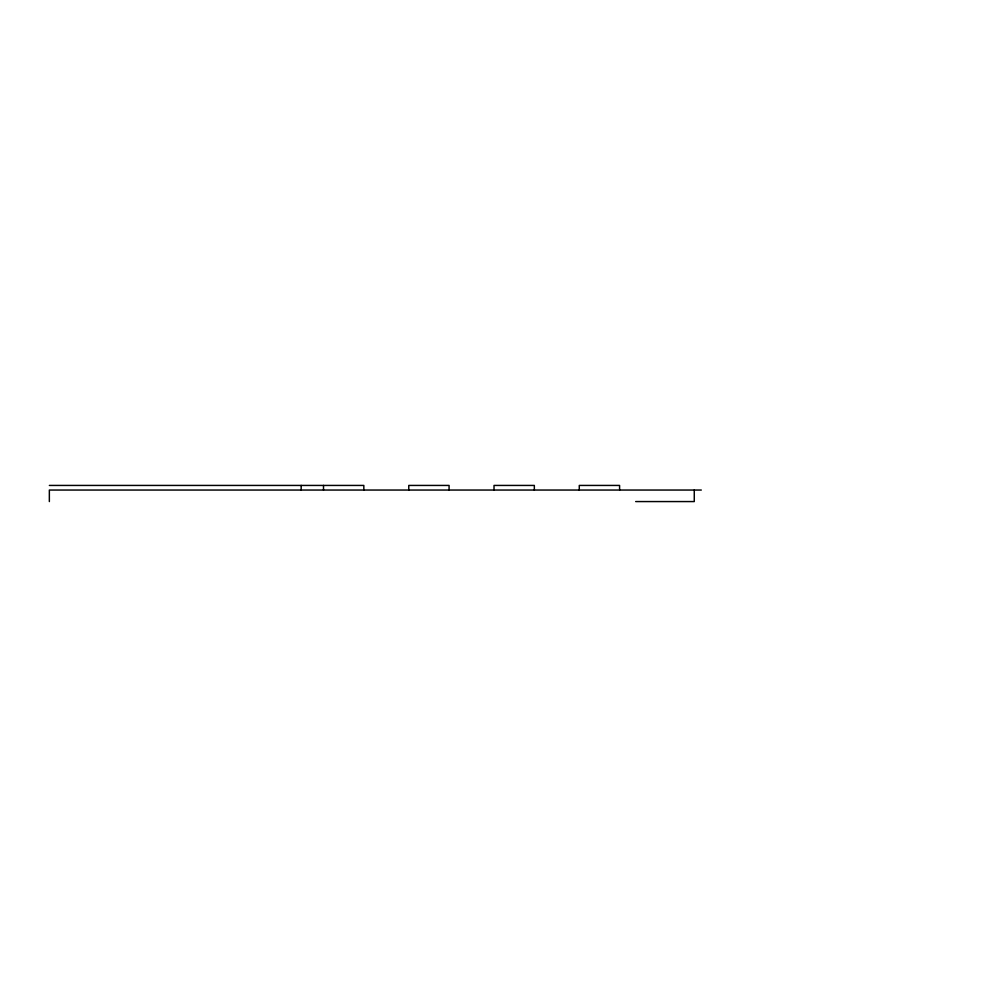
<?xml version="1.0" encoding="UTF-8"?>
<svg xmlns="http://www.w3.org/2000/svg" width="987" height="987" viewBox="0 0 987 987"><rect width="100%" height="100%" fill="white"/><g stroke="black" fill="none" stroke-linecap="round" stroke-linejoin="round"><path stroke-width="1.48" d="M49.35 485.431L363.833 485.431L363.833 490.045M619.848 490.045L701.313 490.045M635.677 501.569L694.268 501.569L694.268 490.045M579.27 490.045L579.27 485.431L619.589 485.431L619.589 490.045L49.35 490.045L49.35 501.569M534.337 490.045L534.337 485.431L494.018 485.431L494.018 490.045M449.085 490.045L449.085 485.431L408.766 485.431L408.766 490.045M323.502 485.431L323.502 490.045M301.171 485.431L301.171 490.045"/></g></svg>
